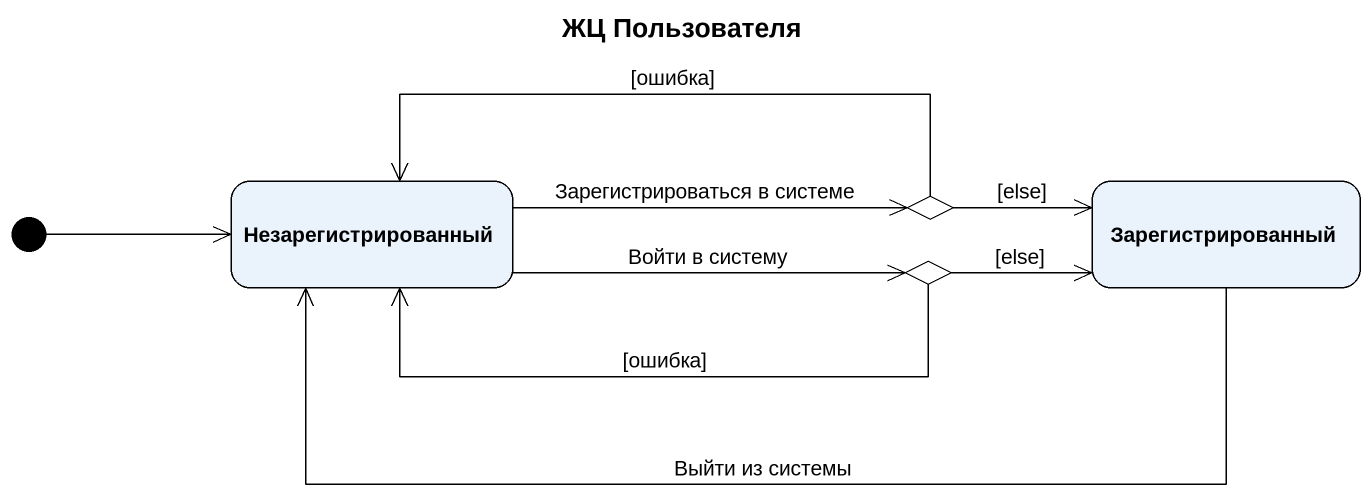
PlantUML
@startuml
title ЖЦ Пользователя
hide empty description
state Незарегистрированный
state choice1 <<choice>>
state Зарегистрированный
state choice2 <<choice>>
[*] -right-> Незарегистрированный
Незарегистрированный -right-> choice1 : Зарегистрироваться в системе
Незарегистрированный -right-> choice2 : Войти в систему
choice1 -left-> Незарегистрированный : [ошибка]
choice1 -right-> Зарегистрированный : [else]
Зарегистрированный -left-> Незарегистрированный : Выйти из системы
choice2 -left-> Незарегистрированный : [ошибка]
choice2 -right-> Зарегистрированный : [else]
@enduml
